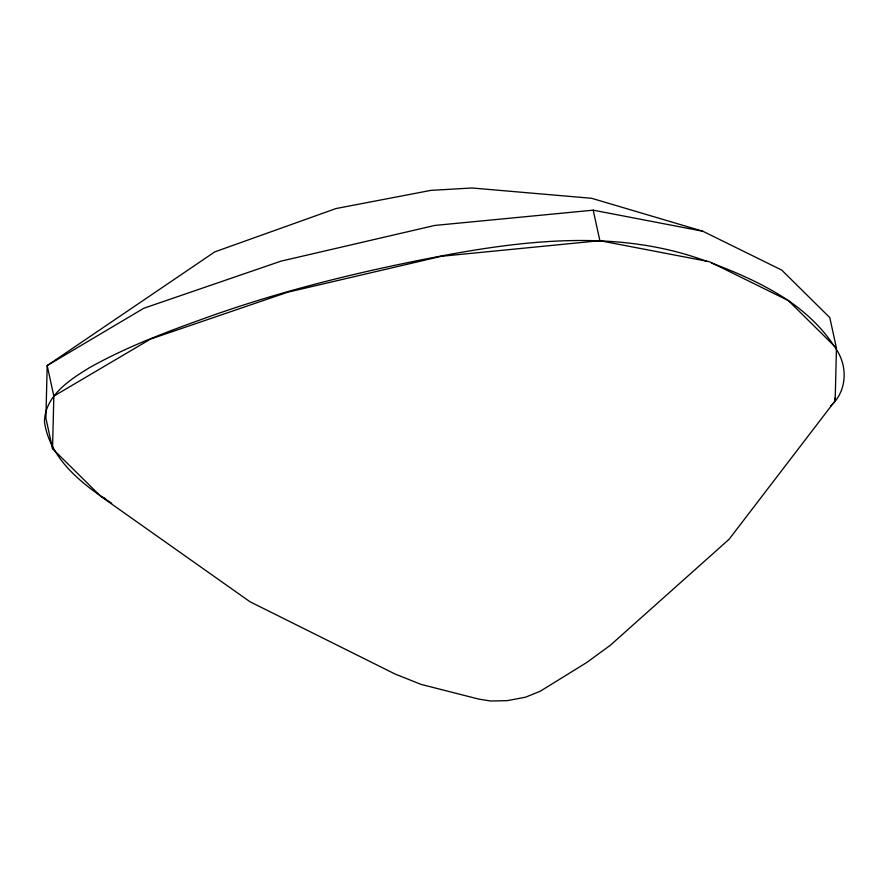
<?xml version="1.0" encoding="UTF-8"?>
<svg xmlns="http://www.w3.org/2000/svg" width="889" height="889" viewBox="0 0 889 889"><rect width="100%" height="100%" fill="white"/><g stroke="black" fill="none" stroke-linecap="round" stroke-linejoin="round"><path stroke-width="1.33" d="M835.16 400.772L836.449 348.121L829.804 317.617L781.675 270.045L702.81 231.229L591.63 198.291L472.048 187.99L430.898 190.379L335.998 208.548L214.794 251.876L47.195 365.568L45.895 418.186L52.54 448.689L100.679 496.273L250.053 601.786L394.927 673.951L421.008 684.374L478.649 699.076L490.639 701.01L507.23 700.654L525.521 697.198L540.179 691.275L586.696 662.527L610.332 645.258L729.058 539.312L835.16 400.772L834.582 398.116M52.54 448.689L53.851 396.105L47.195 365.568L143.818 308.25L280.957 261.166L434.777 225.439L593.207 210.171L702.81 231.229M830.637 405.962C847.439 391.06 848.128 365.301 835.182 347.777M53.851 396.105L150.541 339.076L287.725 292.203L441.5 256.265L599.864 240.697L709.466 261.722L788.321 300.56C806.356 312.917 822.558 328.263 834.527 346.643M706.744 261.377C622.367 229.762 529.977 239.33 443.4 255.588C365.268 270.356 287.68 288.981 212.615 315.439C170.555 330.464 128.272 345.81 89.267 367.813C69.52 379.925 45.017 395.805 44.45 421.653C49.517 458.535 82.11 484.427 111.681 503.23M711.756 263.122C738.37 273.112 764.618 284.713 788.321 300.56L836.449 348.121M100.679 496.273L105.602 498.696M593.207 210.171L599.864 240.697"/></g></svg>
